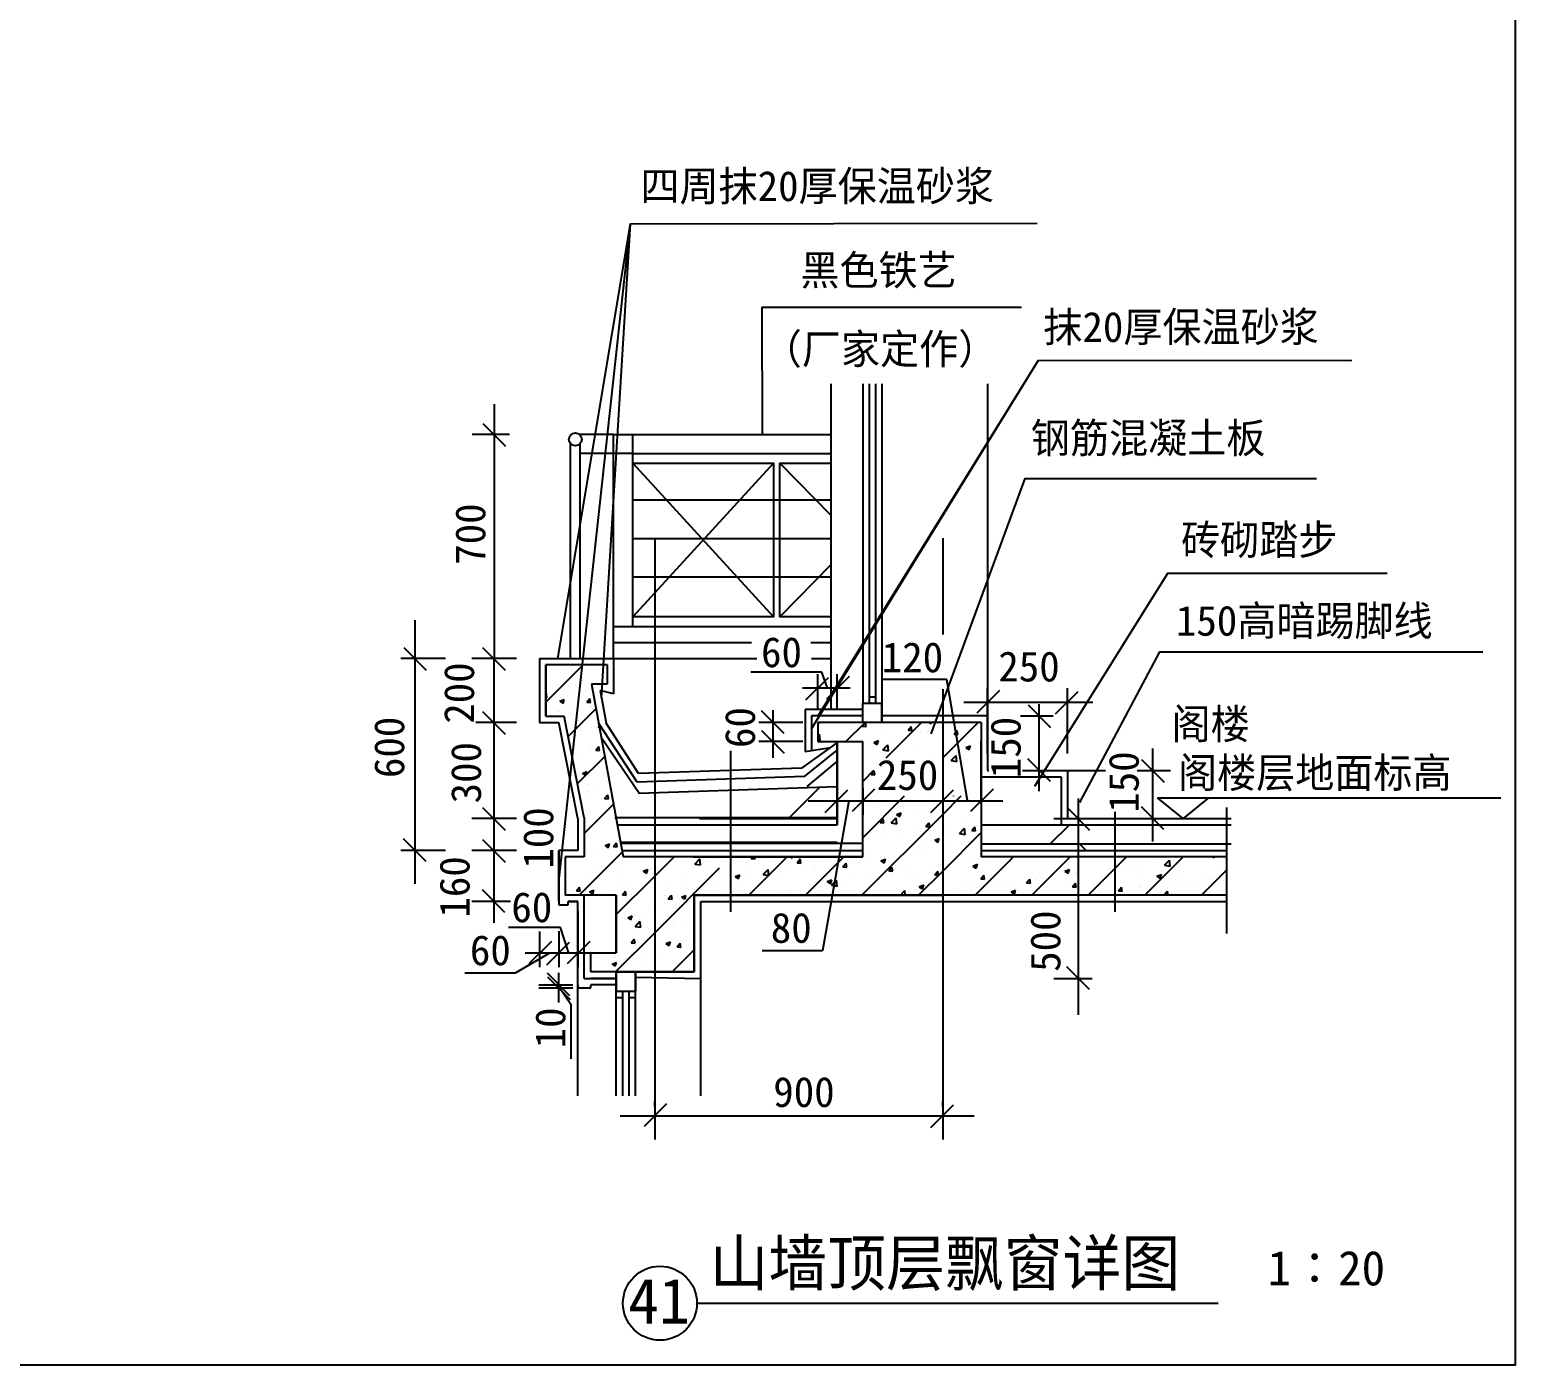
# Model space of a CAD drawing. Header units: metres. Extents: x 15828 to 26417, y -3696 to 9251.
# Drawn here: x 21115 to 26401, y -3696 to 1057 of the extents above; entities that cross this region are included whole.
import ezdxf

# ---------------------------------------------------------------- set-up
doc = ezdxf.new("R2010")
doc.units = ezdxf.units.M
for name, color, linetype in [('A-AXI', 3, 'Continuous'), ('BALCONY', 7, 'Continuous'), ('PUB_DIM', 3, 'Continuous'), ('S_DOTE', 7, 'Continuous'), ('WALL', 7, 'Continuous'), ('WQ', 7, 'Continuous')]:
    doc.layers.add(name, color=color, linetype=linetype)
pattern_1 = [(45, (0, 0), (-511.29, 511.29), [])]

# ---------------------------------------------------------------- blocks, each defined once
blk = doc.blocks.new('_DIMX')
blk.add_lwpolyline([(-213.13, -208.31), (190, 193.54)])

msp = doc.modelspace()

# ---------------------------------------------------------------- hatches: boundary and pattern name
h = msp.add_hatch()
h.set_pattern_fill('AN32C', scale=227.74)
h.set_pattern_definition(pattern_1)
h.paths.add_polyline_path([(23338.7, -1658.94), (23283.58, -1660.77), (23148.29, -1461.02), (23200.87, -1747.6), (23338.7, -1747.59)])
h.paths.add_polyline_path([(23569.5, -1651.24), (23338.7, -1658.94), (23338.7, -1747.59), (23569.5, -1747.57)])
h.paths.add_polyline_path([(23987.76, -1637.29), (23608.97, -1649.92), (23608.97, -1747.57), (23987.76, -1747.54)])
h = msp.add_hatch()
h.set_pattern_fill('ANSI38', scale=341.61)
h.paths.add_polyline_path([(23569.5, -1772.15), (23338.7, -1772.15), (23338.7, -1835.75), (23569.5, -1835.75)])
h.paths.add_polyline_path([(23338.7, -1772.15), (23205.37, -1772.15), (23217.04, -1835.75), (23338.7, -1835.75)])
h.paths.add_polyline_path([(23608.97, -1772.15), (23569.5, -1772.15), (23569.5, -1835.75), (23608.97, -1835.75)])
h.paths.add_polyline_path([(24078.85, -1476.08), (23987.76, -1476.08), (23987.76, -1772.15), (23608.97, -1772.15), (23608.97, -1838.31), (24078.85, -1838.31)])
h = msp.add_hatch()
h.set_pattern_fill('ANSI31', scale=341.6)
h.paths.add_polyline_path([(24500.16, -1601.34), (24500.16, -1696.06), (24500.16, -1772.14), (24784.84, -1772.14), (24784.84, -1601.34)])
h = msp.add_hatch()
h.set_pattern_fill('AN33C', scale=227.74)
h.set_pattern_definition(pattern_1)
h.paths.add_polyline_path([(24937.07, -1840.46), (24937.07, -1772.14), (24500.16, -1772.14), (24500.16, -1840.46)])
h.paths.add_polyline_path([(25373.7, -1840.46), (25373.7, -1772.14), (24976.54, -1772.14), (24976.54, -1840.46)])
h.paths.add_polyline_path([(24937.07, -1772.14), (24937.07, -1840.46), (24976.54, -1840.46), (24976.54, -1772.14)])
h = msp.add_hatch()
h.set_pattern_fill('ANSI38', scale=341.61)
h.paths.add_polyline_path([(24897.63, -1840.46), (24500.16, -1840.46), (24500.16, -1863.24), (24897.63, -1863.24)])
h.paths.add_polyline_path([(25390.16, -1840.46), (24937.11, -1840.46), (24937.11, -1863.24), (25390.16, -1863.24)])
h.paths.add_polyline_path([(24937.11, -1840.46), (24897.63, -1840.46), (24897.63, -1863.24), (24937.11, -1863.24)])
h = msp.add_hatch()
h.set_pattern_fill('ANSI38', scale=341.61)
h.paths.add_polyline_path([(23202.06, -2022.66), (23088.19, -2022.66), (23088.19, -2204.85), (23088.19, -2318.72), (23202.06, -2318.72), (23202.06, -2295.95), (23110.96, -2295.95), (23110.96, -2227.63), (23202.06, -2227.63)])

# ---------------------------------------------------------------- linework, layer by layer
for p, q in [((23964.98, -203.3), (23964.98, -1362.22)), ((24078.85, -203.3), (24078.85, -1339.44)), ((24101.62, -203.3), (24101.62, -1339.44)), ((24124.4, -203.3), (24124.4, -1339.44)), ((24147.17, -203.3), (24147.17, -1339.44)), ((24522.94, -203.3), (24522.94, -1430.54)), ((23192.11, -382.95), (23070.13, -382.95)), ((23192.11, -382.95), (23260.43, -382.95)), ((23260.43, -382.95), (23964.98, -382.95)), ((23260.43, -1066.17), (23260.43, -382.95)), ((23260.43, -451.27), (23073.49, -451.27)), ((23260.43, -451.27), (23964.98, -451.27)), ((22929.07, -1180.58), (23192.11, -1180.58)), ((22929.07, -1180.58), (22929.07, -1408.32)), ((22951.84, -1385.55), (22951.84, -1203.36)), ((22951.84, -1335.56), (23084.04, -1203.36)), ((22951.84, -1203.36), (22951.84, -1385.55)), ((23109.23, -1204.27), (23109.23, -1204.27)), ((23169.33, -1203.36), (23169.33, -1271.68)), ((23192.11, -1180.58), (23192.11, -1305.84)), ((23002.29, -1216.35), (23002.29, -1216.35)), ((23163.8, -1254.27), (23163.8, -1254.27)), ((23933.21, -1228.61), (23680.3, -1228.61)), ((23953.6, -1285.66), (23933.21, -1228.61)), ((24377.74, -1255.59), (24146.11, -1255.59)), ((24451.41, -1685.87), (24377.74, -1255.59)), ((22951.84, -1320.01), (22955.27, -1320.55)), ((22952.14, -1299.56), (22952.76, -1298.92)), ((22955.29, -1320.55), (22952.78, -1298.92)), ((22992.52, -1271.79), (22992.52, -1271.79)), ((22999.52, -1292.17), (22999.52, -1292.17)), ((23030.99, -1277.07), (23030.99, -1277.07)), ((23040.54, -1302.38), (23040.54, -1302.38)), ((23056.08, -1276.69), (23056.08, -1276.69)), ((23113.09, -1269.18), (23113.09, -1269.18)), ((23169.33, -1271.68), (23113.55, -1271.68)), ((23113.55, -1271.68), (23226.27, -1886.02)), ((23114.09, -1276.93), (23114.09, -1276.93)), ((23192.11, -1305.84), (23145, -1294.46)), ((23145, -1294.46), (23166.59, -1410.35)), ((24101.62, -1316.67), (24124.4, -1316.67)), ((22996.17, -1366.51), (22996.17, -1366.51)), ((22996.75, -1367.98), (22996.75, -1367.98)), ((23001.11, -1332.39), (23017.06, -1326.27)), ((23001.11, -1332.39), (23012.44, -1340.03)), ((23012.46, -1340.03), (23017.08, -1326.26)), ((23031.01, -1457.69), (23125.85, -1362.84)), ((23053.18, -1359), (23053.18, -1359)), ((23097.23, -1335.95), (23108.21, -1322.87)), ((23097.23, -1335.95), (23110.85, -1337.14)), ((23110.87, -1337.14), (23108.23, -1322.87)), ((23115.04, -1350.9), (23115.04, -1350.9)), ((23117.97, -1356.77), (23117.97, -1356.77)), ((23125.85, -1362.84), (23129.59, -1359.11)), ((23873.73, -1362.22), (23873.73, -1511.57)), ((24078.85, -1362.22), (23873.73, -1362.22)), ((24078.85, -1407.76), (24078.85, -1339.44)), ((24078.85, -1339.44), (24147.17, -1339.44)), ((24078.85, -1407.76), (24078.85, -1339.44)), ((24078.85, -1339.44), (24147.17, -1339.44)), ((24147.17, -1407.76), (24147.17, -1339.44)), ((24147.17, -1339.44), (24147.17, -1407.76)), ((22929.07, -1408.32), (22997.1, -1408.32)), ((22951.84, -1385.55), (23016.78, -1385.55)), ((22985.15, -1379.56), (22985.15, -1379.56)), ((23065.42, -1749.38), (22997.1, -1408.32)), ((23088.2, -1747.62), (23016.78, -1385.55)), ((23068.78, -1392.69), (23068.78, -1392.69)), ((23112.27, -1426.72), (23112.27, -1426.72)), ((23137.05, -1424.08), (23141.22, -1422.48)), ((23137.05, -1424.08), (23142.14, -1427.51)), ((23276.86, -1620.86), (23139.36, -1412.35)), ((23281.16, -1589.18), (23166.59, -1410.35)), ((23896.51, -1384.99), (23896.51, -1508.01)), ((24078.85, -1384.99), (23896.51, -1384.99)), ((24500.16, -1407.76), (23919.28, -1407.76)), ((23919.28, -1407.76), (23919.28, -1476.08)), ((23919.28, -1407.87), (23927.58, -1408.6)), ((23927.6, -1408.6), (23927.45, -1407.76)), ((24019.08, -1476.08), (24087.4, -1407.76)), ((24077.32, -1421.7), (24088.3, -1408.61)), ((24077.32, -1421.7), (24090.93, -1422.89)), ((24090.95, -1422.89), (24088.32, -1408.61)), ((24124.4, -1410.84), (24124.4, -1410.84)), ((24124.4, -1410.84), (24124.4, -1410.84)), ((24522.94, -1384.99), (24147.17, -1384.99)), ((24162.98, -1533.48), (24288.7, -1407.76)), ((24240.66, -1435.99), (24251.64, -1422.9)), ((24254.3, -1437.18), (24251.66, -1422.9)), ((24274.39, -1419.24), (24274.39, -1419.24)), ((24313.86, -1407.76), (24321.6, -1412.98)), ((24321.62, -1412.98), (24323.37, -1407.76)), ((24363.52, -1534.23), (24489.99, -1407.76)), ((24445.43, -1417.17), (24445.43, -1417.17)), ((24500.16, -1407.76), (24500.16, -1886.02)), ((23079.52, -1437.47), (23079.52, -1437.47)), ((23284.7, -1662.44), (23148.29, -1461.02)), ((23919.28, -1455.61), (23924.96, -1449.7)), ((23919.28, -1470.06), (23927.48, -1471.33)), ((23919.28, -1476.08), (24078.85, -1476.08)), ((23919.78, -1428.64), (23919.78, -1428.64)), ((23924.15, -1466.93), (23924.15, -1466.93)), ((23927.5, -1471.33), (23924.98, -1449.7)), ((23987.76, -1772.15), (23987.76, -1476.08)), ((24039.18, -1452.35), (24039.18, -1452.35)), ((24041.35, -1433.78), (24041.35, -1433.78)), ((24078.85, -1886.02), (24078.85, -1476.08)), ((24108.06, -1465.93), (24108.06, -1465.93)), ((24118.92, -1478.79), (24134.86, -1472.67)), ((24118.92, -1478.79), (24130.25, -1486.44)), ((24130.27, -1486.43), (24134.88, -1472.67)), ((24157.46, -1435.27), (24157.46, -1435.27)), ((24162.92, -1438.92), (24162.92, -1438.92)), ((24179.8, -1462.77), (24179.8, -1462.77)), ((24240.66, -1435.99), (24254.28, -1437.18)), ((24251.89, -1447), (24251.89, -1447)), ((24284.5, -1444.05), (24284.5, -1444.05)), ((24308.9, -1439.49), (24308.9, -1439.49)), ((24312.62, -1439.97), (24312.62, -1439.97)), ((24395.15, -1428.14), (24395.15, -1428.14)), ((24404.01, -1450.28), (24414.99, -1437.2)), ((24404.01, -1450.28), (24417.62, -1451.47)), ((24406.07, -1449.19), (24406.07, -1449.19)), ((24417.64, -1451.47), (24415.01, -1437.19)), ((24500.16, -1696.06), (24500.16, -1476.08)), ((23064.17, -1625.82), (23160.8, -1529.19)), ((23108.56, -1492.65), (23108.56, -1492.65)), ((23109.5, -1502.53), (23109.5, -1502.53)), ((23128.83, -1507.25), (23139.81, -1494.17)), ((23128.83, -1507.25), (23142.44, -1508.44)), ((23142.47, -1508.44), (23139.83, -1494.17)), ((23146, -1514.2), (23146, -1514.2)), ((23608.97, -1508.74), (23608.97, -2081.57)), ((23862, -1570.95), (23987.76, -1481.02)), ((23872.15, -1600.02), (23987.76, -1506.85)), ((23873.73, -1511.57), (23965.02, -1497.28)), ((24150.27, -1505.88), (24168.01, -1487.39)), ((24150.27, -1505.88), (24170.53, -1509.02)), ((24154.69, -1511.08), (24154.69, -1511.08)), ((24170.55, -1509.02), (24168.03, -1487.4)), ((24271.62, -1495.05), (24271.62, -1495.05)), ((24335.24, -1517.96), (24335.24, -1517.96)), ((24386.65, -1480.47), (24386.65, -1480.47)), ((24393.32, -1543.57), (24411.06, -1525.09)), ((24413.6, -1546.72), (24411.08, -1525.09)), ((24446.21, -1497.03), (24462.15, -1490.91)), ((24446.21, -1497.03), (24457.53, -1504.67)), ((24457.55, -1504.67), (24462.17, -1490.91)), ((24479.07, -1499.02), (24479.07, -1499.02)), ((23072.45, -1539.65), (23072.45, -1539.65)), ((23081.64, -1589.22), (23097.59, -1583.1)), ((23092.99, -1596.86), (23097.61, -1583.1)), ((23106.73, -1578.34), (23106.73, -1578.34)), ((23163.13, -1542.65), (23163.13, -1542.65)), ((23862, -1570.95), (23281.16, -1589.18)), ((23881.68, -1636.24), (23987.76, -1546.98)), ((24078.85, -1617.61), (24118.35, -1578.1)), ((24108.92, -1593), (24119.89, -1579.92)), ((24118.58, -1555.29), (24118.58, -1555.29)), ((24122.55, -1594.19), (24119.92, -1579.91)), ((24383.88, -1556.28), (24383.88, -1556.28)), ((24393.32, -1543.57), (24413.58, -1546.72)), ((24436.03, -1553.06), (24436.03, -1553.06)), ((24522.94, -1578.57), (24528.23, -1578.57)), ((24647.21, -1578.57), (24942.62, -1578.57)), ((24651.94, -1578.57), (24807.61, -1578.57)), ((24807.61, -1578.57), (24807.61, -1749.41)), ((23081.64, -1589.22), (23092.97, -1596.86)), ((23100.69, -1629.96), (23100.69, -1629.96)), ((23103.53, -1598.18), (23103.53, -1598.18)), ((23160.54, -1590.68), (23160.54, -1590.68)), ((23872.15, -1600.02), (23276.86, -1620.86)), ((23987.76, -1637.29), (23282.79, -1660.8)), ((24078.85, -1638.05), (24079.45, -1637.82)), ((24078.85, -1639.67), (24079.47, -1637.82)), ((24108.92, -1593), (24122.53, -1594.19)), ((24132.07, -1626.64), (24132.07, -1626.64)), ((24500.16, -1601.34), (24784.84, -1601.34)), ((24500.16, -1601.34), (24784.84, -1601.34)), ((24784.84, -1601.34), (24784.84, -1772.14)), ((24784.84, -1601.34), (24785.57, -1772.14)), ((23100.63, -1680.5), (23100.63, -1680.5)), ((23103.96, -1654.15), (23103.96, -1654.15)), ((23117.29, -1645.15), (23117.29, -1645.15)), ((23160.43, -1678.56), (23171.41, -1665.47)), ((23160.43, -1678.56), (23174.04, -1679.75)), ((23174.06, -1679.75), (23171.43, -1665.47)), ((24029.93, -1686.71), (23936.05, -2220.65)), ((24078.85, -1818.9), (24228.23, -1669.53)), ((24092.16, -1671.45), (24092.16, -1671.45)), ((24316.41, -1681.32), (24316.41, -1681.32)), ((24359.25, -1678.67), (24359.25, -1678.67)), ((24363.52, -1735.52), (24429.52, -1669.53)), ((24401.69, -1669.53), (24402.12, -1669.82)), ((24402.14, -1669.82), (24402.24, -1669.53)), ((24416.26, -1671.16), (24416.26, -1671.16)), ((24437.98, -1686.46), (24437.98, -1686.46)), ((24496.63, -1690.83), (24496.63, -1690.83)), ((23088.2, -1803.09), (23192, -1699.28)), ((23101.19, -1729.97), (23101.19, -1729.97)), ((24076.38, -2022.66), (24363.52, -1735.52)), ((24129.17, -1708.96), (24129.17, -1708.96)), ((24146.38, -1738.52), (24146.38, -1738.52)), ((24199.44, -1735.63), (24215.39, -1729.51)), ((24199.44, -1735.63), (24210.77, -1743.27)), ((24210.79, -1743.27), (24215.41, -1729.51)), ((24215.42, -1697.6), (24215.42, -1697.6)), ((24263.31, -1722.49), (24263.31, -1722.49)), ((24311.94, -1728.35), (24311.94, -1728.35)), ((24378.35, -1707.91), (24378.35, -1707.91)), ((24444.76, -1705.55), (24444.76, -1705.55)), ((24976.54, -1725.55), (24976.54, -2081.57)), ((23065.42, -1749.38), (23065.42, -1863.25)), ((23088.2, -1747.62), (23088.2, -1886.02)), ((23104.36, -1776.92), (23104.36, -1776.92)), ((23107.89, -1781.03), (23107.89, -1781.03)), ((23126.97, -1758.97), (23126.97, -1758.97)), ((23177.92, -1751.47), (23177.92, -1751.47)), ((23987.76, -1747.54), (23196.69, -1747.6)), ((23205.37, -1772.15), (23987.76, -1772.15)), ((24140.51, -1764.3), (24151.49, -1751.22)), ((24140.51, -1764.3), (24154.13, -1765.49)), ((24150.49, -1792.56), (24150.49, -1792.56)), ((24154.15, -1765.49), (24151.51, -1751.22)), ((24155.51, -1787.42), (24155.51, -1787.42)), ((24179.13, -1751.15), (24179.13, -1751.15)), ((24180.47, -1765.42), (24198.2, -1746.93)), ((24180.47, -1765.42), (24200.72, -1768.56)), ((24200.74, -1768.56), (24198.22, -1746.93)), ((24299.34, -1768.49), (24299.34, -1768.49)), ((24303.86, -1778.59), (24314.84, -1765.51)), ((24303.86, -1778.59), (24317.47, -1779.78)), ((24317.49, -1779.78), (24314.86, -1765.51)), ((24356.35, -1760.98), (24356.35, -1760.98)), ((24375.58, -1783.72), (24375.58, -1783.72)), ((24423.52, -1803.11), (24441.25, -1784.63)), ((24443.79, -1806.26), (24441.28, -1784.63)), ((24442.6, -1749.63), (24442.6, -1749.63)), ((24467.21, -1792.88), (24478.19, -1779.8)), ((24467.21, -1792.88), (24480.82, -1794.08)), ((24480.84, -1794.07), (24478.21, -1779.8)), ((24493.86, -1766.64), (24493.86, -1766.64)), ((24500.16, -1772.14), (25390.16, -1772.14)), ((24807.61, -1749.41), (25390.16, -1749.41)), ((23098.42, -1805.78), (23098.42, -1805.78)), ((23162.17, -1846.06), (23178.11, -1839.94)), ((23162.17, -1846.06), (23173.49, -1853.7)), ((23162.46, -1831.04), (23162.46, -1831.04)), ((23173.51, -1853.7), (23178.13, -1839.93)), ((23192.03, -1849.86), (23203.01, -1836.77)), ((23192.03, -1849.86), (23205.64, -1851.05)), ((23205.66, -1851.05), (23203.03, -1836.77)), ((23210.88, -1829.85), (23210.88, -1829.85)), ((23987.76, -1835.75), (23217.04, -1835.75)), ((23217.04, -1835.75), (23987.76, -1835.75)), ((24078.85, -1838.31), (23217.51, -1838.31)), ((24143.62, -1814.33), (24143.62, -1814.33)), ((24198.51, -1823.15), (24198.51, -1823.15)), ((24260.54, -1798.3), (24260.54, -1798.3)), ((24272.06, -1797.7), (24272.06, -1797.7)), ((24320.08, -1828.29), (24320.08, -1828.29)), ((24335.38, -1827.32), (24351.33, -1821.2)), ((24335.38, -1827.32), (24346.71, -1834.96)), ((24346.73, -1834.96), (24351.35, -1821.2)), ((24363.52, -1936.82), (24500.16, -1800.17)), ((24382.69, -1839.45), (24382.69, -1839.45)), ((24393.63, -1802.83), (24393.63, -1802.83)), ((24423.52, -1803.11), (24443.77, -1806.25)), ((24435.36, -1841.44), (24435.36, -1841.44)), ((24441.65, -1833.42), (24441.65, -1833.42)), ((24491.09, -1842.46), (24491.09, -1842.46)), ((24500.16, -1840.46), (25390.16, -1840.46)), ((23065.42, -1863.25), (22997.1, -1863.25)), ((23065.42, -1863.25), (22997.1, -1863.25)), ((22997.1, -1863.25), (22997.1, -2045.44)), ((23088.2, -1886.02), (23019.87, -1886.02)), ((23019.87, -1886.02), (23019.87, -2022.66)), ((23019.87, -1886.02), (23019.87, -2022.66)), ((23069.91, -2022.66), (23223.21, -1869.37)), ((23095.65, -1881.59), (23095.65, -1881.59)), ((23132.61, -1867.23), (23132.61, -1867.23)), ((23212.58, -1865.56), (23212.58, -1865.56)), ((23222.09, -1863.25), (24078.85, -1863.25)), ((24078.85, -1886.02), (23226.27, -1886.02)), ((23294.24, -1900.81), (23294.24, -1900.81)), ((23338.7, -1955.17), (23407.85, -1886.02)), ((23382.25, -1887.94), (23382.25, -1887.94)), ((23475.35, -1863.25), (23987.76, -1863.25)), ((23475.35, -1886.02), (24078.85, -1886.02)), ((23481.51, -1911.87), (23499.24, -1893.38)), ((23501.78, -1915.02), (23499.27, -1893.39)), ((23560.05, -1893.68), (23560.05, -1893.68)), ((23608.97, -1886.19), (23609.14, -1886.02)), ((23618.9, -1887.77), (23618.9, -1887.77)), ((23673.79, -2022.66), (23810.44, -1886.02)), ((23682.07, -1892.73), (23687.7, -1886.02)), ((23682.07, -1892.73), (23695.68, -1893.92)), ((23695.7, -1893.92), (23694.25, -1886.02)), ((23740.47, -1892.91), (23740.47, -1892.91)), ((23821.91, -1886.02), (23828.07, -1890.18)), ((23828.09, -1890.18), (23829.49, -1886.02)), ((23845.42, -1907.02), (23856.4, -1893.94)), ((23859.05, -1908.21), (23856.42, -1893.94)), ((23862.04, -1898.05), (23862.04, -1898.05)), ((23875.09, -2022.66), (24011.73, -1886.02)), ((23952.34, -1896.11), (23952.34, -1896.11)), ((24009.35, -1888.6), (24009.35, -1888.6)), ((24095.6, -1877.25), (24095.6, -1877.25)), ((24140.85, -1890.15), (24140.85, -1890.15)), ((24144.03, -1900.77), (24159.98, -1894.65)), ((24144.03, -1900.77), (24155.36, -1908.42)), ((24155.38, -1908.41), (24160, -1894.65)), ((24169.73, -1887.03), (24169.73, -1887.03)), ((24239.43, -1858.31), (24239.43, -1858.31)), ((24257.77, -1874.11), (24257.77, -1874.11)), ((24296.44, -1850.81), (24296.44, -1850.81)), ((24302.54, -1864.24), (24302.54, -1864.24)), ((24372.81, -1859.53), (24372.81, -1859.53)), ((24478.97, -2022.66), (24615.61, -1886.02)), ((24489.92, -1891.44), (24489.92, -1891.44)), ((24500.16, -1863.25), (25373.7, -1863.25)), ((25373.7, -1886.02), (24500.16, -1886.02)), ((24523.62, -1902.83), (24523.62, -1902.83)), ((24605.25, -1902.23), (24605.25, -1902.23)), ((24609.87, -1891.48), (24609.87, -1891.48)), ((24680.26, -2022.66), (24816.91, -1886.02)), ((24720.28, -1887.65), (24720.28, -1887.65)), ((24937.11, -1967.11), (25018.2, -1886.02)), ((24975.34, -1902.75), (24975.34, -1902.75)), ((25082.85, -2022.66), (25219.49, -1886.02)), ((25152.67, -1916.2), (25170.41, -1897.71)), ((25172.95, -1919.34), (25170.43, -1897.71)), ((25186.04, -1898.7), (25186.04, -1898.7)), ((25267.97, -1886.77), (25267.97, -1886.77)), ((25323.15, -1886.02), (25328.58, -1889.68)), ((25328.6, -1889.68), (25329.82, -1886.02)), ((23116.62, -1933.53), (23116.62, -1933.53)), ((23150.97, -1919.67), (23150.97, -1919.67)), ((23202.06, -2091.81), (23338.7, -1955.17)), ((23207.99, -1912.17), (23207.99, -1912.17)), ((23209.81, -1941.37), (23209.81, -1941.37)), ((23249.44, -1910.73), (23249.44, -1910.73)), ((23298.1, -1937.75), (23314.05, -1931.63)), ((23298.1, -1937.75), (23309.43, -1945.39)), ((23309.45, -1945.39), (23314.07, -1931.63)), ((23324.84, -1926.79), (23324.84, -1926.79)), ((23338.7, -2156.46), (23569.5, -1925.67)), ((23443.13, -1909.71), (23443.13, -1909.71)), ((23481.51, -1911.87), (23501.76, -1915.01)), ((23521.42, -1952.84), (23521.42, -1952.84)), ((23625.39, -1955.99), (23641.34, -1949.87)), ((23625.39, -1955.99), (23636.72, -1963.63)), ((23636.74, -1963.63), (23641.36, -1949.87)), ((23665.25, -1933.9), (23665.25, -1933.9)), ((23672.32, -1954.91), (23672.32, -1954.91)), ((23722.26, -1926.4), (23722.26, -1926.4)), ((23724.56, -1949.57), (23742.29, -1931.08)), ((23724.56, -1949.57), (23744.81, -1952.71)), ((23744.83, -1952.71), (23742.32, -1931.08)), ((23771.29, -1955.43), (23771.29, -1955.43)), ((23790.6, -1937.84), (23790.6, -1937.84)), ((23808.51, -1915.04), (23808.51, -1915.04)), ((23845.42, -1907.02), (23859.03, -1908.21)), ((23904.1, -1932.63), (23904.1, -1932.63)), ((23907.53, -1921.8), (23907.53, -1921.8)), ((23983.61, -1903.18), (23983.61, -1903.18)), ((24008.77, -1921.31), (24019.74, -1908.23)), ((24008.77, -1921.31), (24022.38, -1922.5)), ((24022.4, -1922.5), (24019.77, -1908.23)), ((24022.56, -1907.22), (24022.56, -1907.22)), ((24036.91, -1909.83), (24036.91, -1909.83)), ((24105.18, -1908.32), (24105.18, -1908.32)), ((24172.11, -1935.6), (24183.09, -1922.52)), ((24172.11, -1935.6), (24185.73, -1936.8)), ((24179.52, -1948.13), (24179.52, -1948.13)), ((24185.75, -1936.8), (24183.11, -1922.52)), ((24224.3, -1937.04), (24224.3, -1937.04)), ((24226.75, -1913.46), (24226.75, -1913.46)), ((24236.53, -1940.63), (24236.53, -1940.63)), ((24255.01, -1949.92), (24255.01, -1949.92)), ((24277.68, -2022.66), (24363.52, -1936.82)), ((24322.78, -1929.27), (24322.78, -1929.27)), ((24335.46, -1949.9), (24346.44, -1936.81)), ((24335.46, -1949.9), (24349.07, -1951.09)), ((24349.09, -1951.09), (24346.46, -1936.81)), ((24348.32, -1918.59), (24348.32, -1918.59)), ((24357.11, -1914.24), (24357.11, -1914.24)), ((24370.04, -1935.34), (24370.04, -1935.34)), ((24466.61, -1910.34), (24466.61, -1910.34)), ((24469.9, -1923.73), (24469.9, -1923.73)), ((24471.32, -1919.01), (24487.27, -1912.89)), ((24471.32, -1919.01), (24482.65, -1926.65)), ((24482.67, -1926.65), (24487.29, -1912.89)), ((24488.32, -1918.27), (24488.32, -1918.27)), ((24498.81, -1964.19), (24509.79, -1951.1)), ((24512.44, -1965.38), (24509.81, -1951.1)), ((24591.47, -1928.87), (24591.47, -1928.87)), ((24709.71, -1948.34), (24709.71, -1948.34)), ((24713.04, -1934), (24713.04, -1934)), ((24750.8, -1954.86), (24750.8, -1954.86)), ((24798.61, -1937.25), (24814.55, -1931.13)), ((24798.61, -1937.25), (24809.94, -1944.89)), ((24809.96, -1944.89), (24814.57, -1931.13)), ((24834.61, -1939.14), (24834.61, -1939.14)), ((24835.8, -1946.39), (24835.8, -1946.39)), ((24837.05, -1943.5), (24837.05, -1943.5)), ((24842.53, -1925.54), (24842.53, -1925.54)), ((24952.73, -1930.36), (24952.73, -1930.36)), ((24956.18, -1944.28), (24956.18, -1944.28)), ((24980.88, -1924.57), (24980.88, -1924.57)), ((25037.89, -1917.06), (25037.89, -1917.06)), ((25067.76, -1915.78), (25067.76, -1915.78)), ((25077.75, -1949.41), (25077.75, -1949.41)), ((25124.14, -1905.71), (25124.14, -1905.71)), ((25125.9, -1955.49), (25141.84, -1949.37)), ((25125.9, -1955.49), (25137.22, -1963.13)), ((25137.25, -1963.13), (25141.86, -1949.37)), ((25152.67, -1916.2), (25172.92, -1919.34)), ((25199.32, -1954.55), (25199.32, -1954.55)), ((25284.14, -2022.66), (25373.7, -1933.11)), ((23060.28, -2006.87), (23071.26, -1993.79)), ((23060.28, -2006.87), (23073.89, -2008.06)), ((23073.91, -2008.06), (23071.28, -1993.78)), ((23088.26, -1983.6), (23088.26, -1983.6)), ((23092.88, -1957.4), (23092.88, -1957.4)), ((23106.75, -2011.2), (23122.7, -2005.08)), ((23118.1, -2018.84), (23122.72, -2005.08)), ((23148.07, -2001.99), (23148.07, -2001.99)), ((23209.83, -1988.74), (23209.83, -1988.74)), ((23223.63, -2021.16), (23234.61, -2008.08)), ((23234.33, -1990.64), (23234.33, -1990.64)), ((23237.26, -2022.35), (23234.63, -2008.08)), ((23322.07, -2002.6), (23322.07, -2002.6)), ((23331.4, -1993.87), (23331.4, -1993.87)), ((23378.15, -1971.7), (23378.15, -1971.7)), ((23435.17, -1964.2), (23435.17, -1964.2)), ((23440.36, -1985.53), (23440.36, -1985.53)), ((23452.98, -1999.01), (23452.98, -1999.01)), ((23505.66, -2001.02), (23505.66, -2001.02)), ((23557.29, -1969.49), (23557.29, -1969.49)), ((23574.55, -2004.15), (23574.55, -2004.15)), ((23638.47, -1978.22), (23638.47, -1978.22)), ((23748.6, -2004.87), (23748.6, -2004.87)), ((23825.86, -2005.43), (23825.86, -2005.43)), ((23892.43, -1985.93), (23892.43, -1985.93)), ((23904.76, -1997.61), (23904.76, -1997.61)), ((23949.44, -1978.43), (23949.44, -1978.43)), ((23952.68, -1974.23), (23968.63, -1968.11)), ((23952.68, -1974.23), (23964.01, -1981.87)), ((23958.67, -1982.63), (23958.67, -1982.63)), ((23964.03, -1981.87), (23968.65, -1968.1)), ((23967.61, -1987.26), (23985.35, -1968.77)), ((23967.61, -1987.26), (23987.86, -1990.4)), ((23987.88, -1990.41), (23985.37, -1968.78)), ((24019.79, -1983.03), (24019.79, -1983.03)), ((24035.69, -1967.07), (24035.69, -1967.07)), ((24091.48, -1959.83), (24091.48, -1959.83)), ((24138.08, -1965.96), (24138.08, -1965.96)), ((24212.86, -2022.66), (24228.4, -2006.47)), ((24230.3, -2022.66), (24228.42, -2006.47)), ((24279.97, -1992.47), (24295.92, -1986.34)), ((24279.97, -1992.47), (24291.3, -2000.11)), ((24291.32, -2000.11), (24295.94, -1986.34)), ((24406.7, -2000.16), (24406.7, -2000.16)), ((24444.09, -1993.94), (24444.09, -1993.94)), ((24463.71, -1992.65), (24463.71, -1992.65)), ((24485.55, -1994.08), (24485.55, -1994.08)), ((24498.81, -1964.19), (24512.42, -1965.38)), ((24549.96, -1981.3), (24549.96, -1981.3)), ((24576.9, -1971.14), (24576.9, -1971.14)), ((24602.48, -1978.05), (24602.48, -1978.05)), ((24607.26, -2010.7), (24623.2, -2004.58)), ((24618.61, -2018.35), (24623.22, -2004.58)), ((24662.15, -1978.48), (24673.13, -1965.39)), ((24662.15, -1978.48), (24675.77, -1979.67)), ((24675.79, -1979.67), (24673.15, -1965.39)), ((24693.79, -1962.36), (24693.79, -1962.36)), ((24717.51, -1963.47), (24717.51, -1963.47)), ((24825.5, -1992.77), (24836.48, -1979.68)), ((24825.5, -1992.77), (24839.11, -1993.96)), ((24839.13, -1993.96), (24836.5, -1979.68)), ((24881.56, -2022.66), (24897.63, -2006.59)), ((24897.63, -2006.59), (24937.11, -1967.11)), ((24949.96, -2006.17), (24949.96, -2006.17)), ((24977.98, -2006.88), (24977.98, -2006.88)), ((24988.85, -2007.06), (24999.83, -1993.98)), ((24988.85, -2007.06), (25002.46, -2008.25)), ((25002.48, -2008.25), (24999.85, -1993.98)), ((25064.23, -1995.53), (25064.23, -1995.53)), ((25064.99, -1991.59), (25064.99, -1991.59)), ((25152.2, -2021.35), (25163.17, -2008.27)), ((25165.83, -2022.54), (25163.2, -2008.27)), ((25183.27, -1974.52), (25183.27, -1974.52)), ((25208.06, -1976.59), (25208.06, -1976.59)), ((25231.56, -1993.03), (25231.56, -1993.03)), ((25265.07, -1969.09), (25265.07, -1969.09)), ((25300.2, -1958.48), (25300.2, -1958.48)), ((25320.9, -1959.69), (25320.9, -1959.69)), ((25351.32, -1957.73), (25351.32, -1957.73)), ((25364.38, -1970.24), (25364.38, -1970.24)), ((22997.1, -2045.44), (22997.1, -2056.82)), ((22997.1, -2045.44), (22997.1, -2056.82)), ((22997.1, -2056.82), (23031.26, -2056.82)), ((22997.1, -2056.82), (23031.26, -2056.82)), ((23202.06, -2022.66), (23019.87, -2022.66)), ((23031.26, -2045.44), (23065.42, -2045.44)), ((23031.26, -2045.44), (23065.42, -2045.44)), ((23031.26, -2056.82), (23031.26, -2045.44)), ((23031.26, -2056.82), (23031.26, -2045.44)), ((23065.42, -2045.44), (23031.26, -2045.44)), ((23065.42, -2182.08), (23065.42, -2045.44)), ((23088.19, -2204.85), (23088.19, -2022.66)), ((23091.06, -2009.5), (23091.06, -2009.5)), ((23106.75, -2011.2), (23118.08, -2018.84)), ((23136.28, -2014.19), (23136.28, -2014.19)), ((23202.06, -2022.66), (23202.06, -2227.63)), ((23207.04, -2017.18), (23207.04, -2017.18)), ((23223.63, -2021.16), (23237.24, -2022.35)), ((23240.03, -2046.62), (23240.03, -2046.62)), ((23257.85, -2019.33), (23257.85, -2019.33)), ((23318.24, -2061.52), (23318.24, -2061.52)), ((23372.85, -2023.82), (23372.85, -2023.82)), ((23375.25, -2054.02), (23375.25, -2054.02)), ((23379.42, -2024.47), (23379.42, -2024.47)), ((23386.98, -2035.45), (23397.95, -2022.37)), ((23386.98, -2035.45), (23400.59, -2036.64)), ((23400.61, -2036.64), (23397.98, -2022.37)), ((23434.04, -2029.44), (23449.99, -2023.32)), ((23434.04, -2029.44), (23445.37, -2037.08)), ((23437.59, -2061.34), (23437.59, -2061.34)), ((23445.39, -2037.08), (23450.01, -2023.32)), ((23461.51, -2042.66), (23461.51, -2042.66)), ((25373.7, -2022.66), (23479.63, -2022.66)), ((23479.63, -2022.66), (23479.63, -2295.95)), ((23502.4, -2736.74), (23502.4, -2045.44)), ((23502.4, -2045.44), (25373.7, -2045.44)), ((23662.35, -2016.22), (23662.35, -2016.22)), ((23696.12, -2009.28), (23696.12, -2009.28)), ((23787.83, -2013.65), (23787.83, -2013.65)), ((23817.69, -2014.42), (23817.69, -2014.42)), ((23939.26, -2019.56), (23939.26, -2019.56)), ((24262.87, -2019.1), (24262.87, -2019.1)), ((24311.27, -2016.73), (24311.27, -2016.73)), ((24367.27, -2011.16), (24367.27, -2011.16)), ((24607.26, -2010.7), (24618.59, -2018.35)), ((24833.03, -2022.2), (24833.03, -2022.2)), ((24920.97, -2014.39), (24920.97, -2014.39)), ((25098.75, -2015.83), (25098.75, -2015.83)), ((25152.2, -2021.35), (25165.81, -2022.54)), ((25326.43, -2022.66), (25326.52, -2022.56)), ((25326.56, -2022.66), (25326.54, -2022.56)), ((23204.27, -2092.99), (23204.27, -2092.99)), ((23242.69, -2102.89), (23258.64, -2096.77)), ((23242.69, -2102.89), (23254.02, -2110.53)), ((23254.04, -2110.53), (23258.66, -2096.77)), ((23286.09, -2109.64), (23286.09, -2109.64)), ((23294.6, -2096.62), (23294.6, -2096.62)), ((23319.3, -2078.41), (23319.3, -2078.41)), ((23427.42, -2073.82), (23427.42, -2073.82)), ((23003.59, -2137.32), (22818.71, -2137.32)), ((23033.72, -2228.99), (23003.59, -2137.32)), ((23199.22, -2295.95), (23338.7, -2156.46)), ((23258.33, -2151.35), (23258.33, -2151.35)), ((23268.65, -2133.72), (23286.39, -2115.23)), ((23268.65, -2133.72), (23288.9, -2136.86)), ((23288.92, -2136.86), (23286.41, -2115.23)), ((23315.34, -2143.84), (23315.34, -2143.84)), ((23316.53, -2154.23), (23316.53, -2154.23)), ((23401.6, -2132.48), (23401.6, -2132.48)), ((23407.67, -2114.77), (23407.67, -2114.77)), ((23434.82, -2137.15), (23434.82, -2137.15)), ((23065.42, -2341.5), (23065.42, -2182.08)), ((23088.19, -2318.72), (23088.19, -2204.85)), ((23088.19, -2204.85), (23088.19, -2204.85)), ((23248.77, -2199.12), (23248.77, -2199.12)), ((23255.23, -2192.46), (23266.21, -2179.38)), ((23255.23, -2192.46), (23268.84, -2193.65)), ((23268.86, -2193.65), (23266.23, -2179.38)), ((23378.63, -2194.58), (23394.58, -2188.46)), ((23378.63, -2194.58), (23389.96, -2202.23)), ((23381.58, -2176.32), (23381.58, -2176.32)), ((23389.98, -2202.22), (23394.6, -2188.46)), ((23400.51, -2295.95), (23479.63, -2216.83)), ((23418.57, -2206.75), (23429.55, -2193.67)), ((23418.57, -2206.75), (23432.19, -2207.95)), ((23432.21, -2207.94), (23429.57, -2193.67)), ((23432.05, -2212.96), (23432.05, -2212.96)), ((22964.25, -2229.24), (22842.6, -2300.43)), ((23110.96, -2295.95), (23110.96, -2227.63)), ((23110.96, -2227.63), (23202.06, -2227.63)), ((23168.19, -2251.46), (23168.19, -2251.46)), ((23187.28, -2268.04), (23203.23, -2261.92)), ((23187.28, -2268.04), (23198.61, -2275.68)), ((23198.42, -2241.17), (23198.42, -2241.17)), ((23198.63, -2275.68), (23203.25, -2261.91)), ((23198.73, -2244.62), (23198.73, -2244.62)), ((23241.75, -2226.01), (23241.75, -2226.01)), ((23255.43, -2233.66), (23255.43, -2233.66)), ((23289.76, -2256.6), (23289.76, -2256.6)), ((23313.76, -2230.04), (23313.76, -2230.04)), ((23341.68, -2222.31), (23341.68, -2222.31)), ((23363.32, -2231.15), (23363.32, -2231.15)), ((23411.34, -2261.74), (23411.34, -2261.74)), ((23936.05, -2220.65), (23721.19, -2220.65)), ((22842.6, -2300.43), (22663.59, -2300.43)), ((23088.19, -2318.72), (23202.06, -2318.72)), ((23479.63, -2295.95), (23110.96, -2295.95)), ((23110.96, -2295.95), (23110.96, -2295.95)), ((23202.06, -2318.72), (23110.96, -2318.72)), ((23202.06, -2295.95), (23202.06, -2364.27)), ((23202.06, -2295.95), (23202.06, -2364.27)), ((23202.06, -2736.74), (23202.06, -2295.95)), ((23202.06, -2295.95), (23202.06, -2364.27)), ((23202.06, -2295.95), (23202.06, -2364.27)), ((23270.38, -2295.95), (23270.38, -2364.27)), ((23270.38, -2295.95), (23270.38, -2364.27)), ((23270.38, -2736.74), (23270.38, -2295.95)), ((23270.38, -2364.27), (23270.38, -2295.95)), ((23270.38, -2364.27), (23270.38, -2295.95)), ((23270.38, -2314.17), (23502.4, -2318.72)), ((23425.6, -2293.19), (23425.6, -2293.19)), ((23429.28, -2288.78), (23429.28, -2288.78)), ((22997.8, -2347.16), (23040.16, -2410.1)), ((23065.42, -2736.74), (23065.42, -2341.5)), ((23065.42, -2341.5), (23065.42, -2352.88)), ((23065.42, -2352.88), (23110.96, -2352.88)), ((23202.06, -2341.5), (23110.96, -2341.5)), ((23202.06, -2341.5), (23110.96, -2341.5)), ((23110.96, -2352.88), (23110.96, -2341.5)), ((23202.06, -2364.27), (23270.38, -2364.27)), ((23202.06, -2364.27), (23270.38, -2364.27)), ((23202.06, -2364.27), (23270.38, -2364.27)), ((23202.06, -2364.27), (23270.38, -2364.27)), ((23224.83, -2736.74), (23224.83, -2364.27)), ((23247.61, -2736.74), (23247.61, -2364.27)), ((23040.16, -2410.1), (23040.16, -2605.44)), ((23202.06, -2387.04), (23224.83, -2387.04)), ((23202.06, -2387.04), (23224.83, -2387.04)), ((23247.61, -2387.04), (23270.38, -2387.04)), ((23247.61, -2387.04), (23270.38, -2387.04))]:
    msp.add_line(p, q)
msp.add_lwpolyline([(15828.24, 9251.28), (26401.18, 9251.28), (26401.18, -3695.67), (15828.24, -3695.67)], close=True)
for points in [[(22993.91, -1180.58), (23252.55, 366.4), (24699.91, 368.31)], [(22997.1, -1973.57), (23252.55, 366.4)], [(23149.76, -1319.98), (23252.55, 366.4)], [(23722.04, -382.95), (23721.27, 69.32), (24643.46, 69.32)], [(23896.51, -1431.2), (24703.97, -118.82)], [(23920.27, -1384.99), (24703.97, -118.82)], [(24703.97, -118.82), (25819.32, -120.16)], [(23039.33, -1180.58), (23039.33, -415.64)], [(23073.49, -1180.58), (23073.49, -415.64)], [(23192.11, -1180.03), (23192.11, -382.95)], [(24322.21, -1448.19), (24657.29, -540.22), (25693.98, -540.22)], [(24691.87, -1634.98), (25165.14, -876.2), (25945.8, -876.2)], [(23192.11, -1066.17), (23964.98, -1066.17)], [(23192.11, -1123.1), (23683.02, -1123.1)], [(23893.77, -1123.1), (23964.98, -1123.1)], [(24851.72, -1692.43), (25135.78, -1157.27), (26285.79, -1157.27)], [(23169.33, -1203.36), (23169.33, -1214.75)], [(23192.11, -1180.03), (23702.06, -1180.03)], [(23896.49, -1180.03), (23964.98, -1180.03)], [(23930.67, -1474.52), (23919.28, -1478.16)], [(23953.44, -1476.08), (23953.44, -1477.57)], [(25087.17, -1578.57), (25174.42, -1578.57)], [(25373.7, -1710.86), (25373.7, -2158.97)], [(23498.12, -1749.42), (23987.76, -1749.42)], [(22997.1, -2045.44), (22997.1, -1863.25)], [(23202.06, -2022.66), (23202.06, -2227.63)], [(23202.06, -2022.66), (23202.06, -2227.63)], [(23202.06, -2022.66), (23202.06, -2227.63)], [(23475.35, -2022.66), (23479.63, -2022.66)], [(23065.42, -2182.08), (23065.42, -2182.08)], [(23491.37, -3474.18), (25343.38, -3474.18)]]:
    msp.add_lwpolyline(points)
for centre, radius in [((23056.41, -400.58), 22.77), ((23357.42, -3474.78), 131.64)]:
    msp.add_circle(centre, radius)
at = {"layer": 'A-AXI'}
for p, q in [((24707.19, -1652.4), (24707.19, -1343.14)), ((24640.41, -1384.99), (24757.19, -1384.99)), ((24660.48, -1578.57), (24757.19, -1578.57))]:
    msp.add_line(p, q, dxfattribs=at)
at = {"layer": 'BALCONY'}
for points in [[(23260.43, -485.43), (23761.45, -485.43), (23761.45, -1032), (23260.43, -1032)], [(23761.45, -485.43), (23260.43, -1032), (23260.43, -485.43), (23761.45, -1032)], [(23964.98, -847.01), (23784.22, -1032), (23784.22, -485.43), (23964.98, -670.43)], [(23784.22, -485.43), (23964.98, -485.43)], [(23260.43, -616.38), (23964.98, -616.38)], [(23260.43, -753.03), (23964.98, -753.03)], [(23260.43, -889.67), (23964.98, -889.67)], [(23964.98, -1032), (23784.22, -1032)]]:
    msp.add_lwpolyline(points, dxfattribs=at)
at = {"layer": 'PUB_DIM'}
for p, q in [((22767.14, -274.82), (22767.14, -1180.38)), ((22821.87, -383.5), (22689.52, -383.5)), ((22485.58, -1044.48), (22485.58, -1982.21)), ((22594.35, -1180.58), (22435.58, -1180.58)), ((22847.15, -1180.58), (22688.38, -1180.58)), ((22821.87, -1180.58), (22689.52, -1180.58)), ((22766, -1180.78), (22766, -1408.12)), ((23919.29, -1358.23), (23919.29, -1236.19)), ((23987.76, -1358.23), (23987.76, -1236.19)), ((24034.41, -1286.19), (23865.15, -1286.19)), ((23919.09, -1286.19), (23918.89, -1286.19)), ((23987.96, -1286.19), (23988.16, -1286.19)), ((24522.94, -1518.57), (24522.94, -1286.09)), ((24807.61, -1518.57), (24807.61, -1286.09)), ((23759, -1364.39), (23759, -1534.28)), ((24439.01, -1336.09), (24898.2, -1336.09)), ((22847.15, -1408.32), (22701.69, -1408.32)), ((22847.15, -1408.32), (22705.47, -1408.32)), ((22766, -1408.52), (22766, -1749.18)), ((23865.78, -1407.77), (23709, -1407.77)), ((23759, -1407.57), (23759, -1407.37)), ((23865.78, -1476.09), (23709, -1476.09)), ((23759, -1476.29), (23759, -1476.49)), ((25111.18, -1832.27), (25111.18, -1501.06)), ((25055.68, -1578.57), (25161.18, -1578.57)), ((23884.28, -1686.61), (24078.85, -1686.61)), ((23987.56, -1686.61), (23987.36, -1686.61)), ((23987.76, -1640.99), (23987.76, -1736.61)), ((24078.85, -1640.99), (24078.85, -1736.61)), ((24078.85, -1640.99), (24078.85, -1736.61)), ((24079.05, -1686.61), (24079.25, -1686.61)), ((24079.05, -1686.61), (24363.33, -1686.61)), ((24363.33, -1686.61), (24363.13, -1686.61)), ((24363.53, -1640.99), (24363.53, -1736.61)), ((24363.53, -1640.99), (24363.53, -1736.61)), ((24363.53, -1686.61), (24577.6, -1686.61)), ((24500.17, -1640.99), (24500.17, -1736.61)), ((24500.37, -1686.61), (24500.57, -1686.61)), ((24846.06, -1678.63), (24846.06, -2448.45)), ((25127.97, -1676.48), (25309.7, -1676.48)), ((25218.83, -1749.33), (25127.97, -1676.48)), ((25309.7, -1676.48), (25218.83, -1749.33)), ((25269.83, -1676.48), (26350.33, -1676.48)), ((22847.15, -1749.38), (22688.38, -1749.38)), ((22847.15, -1749.38), (22688.38, -1749.38)), ((22766, -1749.58), (22766, -1863.05)), ((24759.33, -1749.42), (24896.06, -1749.42)), ((25055.68, -1749.37), (25161.18, -1749.37)), ((22594.35, -1863.25), (22435.58, -1863.25)), ((22847.15, -1863.25), (22688.38, -1863.25)), ((22847.15, -1863.25), (22688.38, -1863.25)), ((22766, -1863.45), (22766, -2121.51)), ((22826.08, -2045.44), (22688.38, -2045.44)), ((23065.42, -2077.94), (23065.42, -2278.81)), ((22928.77, -2152.18), (22928.77, -2278.81)), ((22997.09, -2151), (22997.09, -2278.81)), ((22997.09, -2189.31), (22997.09, -2278.81)), ((22996.89, -2228.81), (22877.37, -2228.81)), ((22996.89, -2228.81), (22996.69, -2228.81)), ((23126.44, -2228.81), (22997.09, -2228.81)), ((23065.62, -2228.81), (23065.82, -2228.81)), ((22997.21, -2404.96), (22997.21, -2299.47)), ((24759.33, -2318.72), (24896.06, -2318.72)), ((22926.52, -2341.5), (23047.21, -2341.5)), ((22926.52, -2352.88), (23047.21, -2352.88)), ((22997.21, -2341.3), (22997.21, -2341.1)), ((22997.21, -2353.08), (22997.21, -2353.28)), ((23338.7, -2774.54), (23338.7, -2757.39)), ((24363.52, -2774.54), (24363.52, -2757.39)), ((23215.88, -2807.39), (24476.04, -2807.39))]:
    msp.add_line(p, q, dxfattribs=at)
at = {"layer": 'S_DOTE'}
for p, q in [((23338.7, -752.82), (23338.7, -2892.22)), ((24363.52, -752.82), (24363.52, -1095.5)), ((24363.52, -1289.76), (24363.52, -2892.22))]:
    msp.add_line(p, q, dxfattribs=at)
at = {"layer": 'WALL'}
for p, q in [((23169.33, -1203.36), (22951.84, -1203.36)), ((23987.76, -1476.08), (23987.76, -1772.15)), ((24500.16, -1476.08), (24500.16, -1886.01)), ((24522.94, -1430.54), (24522.94, -1578.57))]:
    msp.add_line(p, q, dxfattribs=at)
at = {"layer": 'WQ'}
for p, q in [((23475.35, -1886.02), (24078.85, -1886.02)), ((23202.06, -2227.63), (23202.06, -2022.66)), ((23202.06, -2227.63), (23202.06, -2022.66)), ((23479.63, -2295.95), (23479.63, -2022.66)), ((23479.63, -2022.66), (24363.52, -2022.66)), ((23202.06, -2295.95), (23479.63, -2295.95)), ((23202.06, -2295.95), (23315.93, -2295.95))]:
    msp.add_line(p, q, dxfattribs=at)

# ---------------------------------------------------------------- block references
at = {"layer": 'A-AXI', "xscale": 0.2, "yscale": 0.2, "zscale": 0.2}
for p, rotation in [((24707.19, -1384.99), 90), ((24707.19, -1578.57), 270)]:
    msp.add_blockref('_DIMX', p, dxfattribs=dict(at, rotation=rotation))
at = {"layer": 'PUB_DIM', "xscale": 0.2, "yscale": 0.2, "zscale": 0.2}
for p, rotation in [((22767.14, -383.5), 90), ((22485.58, -1180.58), 90), ((22766, -1180.58), 90), ((23987.76, -1286.19), 180), ((24522.94, -1336.09), 180), ((22766, -1408.32), 90), ((23759, -1407.77), 270), ((23759, -1476.09), 90), ((25111.18, -1578.57), 90), ((24078.85, -1686.61), 180), ((24500.17, -1686.61), 180), ((22766, -1749.38), 90), ((24846.06, -1749.42), 90), ((25111.18, -1749.37), 270), ((22485.58, -1863.25), 270), ((22766, -1863.25), 90), ((22766, -2045.44), 270), ((22928.77, -2228.81), 180), ((22997.09, -2228.81), 360), ((23065.42, -2228.81), 180), ((22997.21, -2341.5), 270), ((22997.21, -2352.88), 90), ((24846.06, -2318.72), 270), ((23338.7, -2807.39), 180)]:
    msp.add_blockref('_DIMX', p, dxfattribs=dict(at, rotation=rotation))
for p in [(23919.29, -1286.19), (24807.61, -1336.09), (23987.76, -1686.61), (24363.53, -1686.61), (24363.52, -2807.39)]:
    msp.add_blockref('_DIMX', p, dxfattribs=at)

# ---------------------------------------------------------------- texts
for s, height, p in [('四周抹20厚保温砂浆', 107, (23287.89, 447.29)), ('抹20厚保温砂浆', 107, (24721.79, -53.97)), ('钢筋混凝土板', 107, (24677.28, -449.2)), ('砖砌踏步', 107, (25211.95, -811.57)), ('150高暗踢脚线', 107, (25193.44, -1099.41)), ('60', 107, (23717.32, -1211.23)), ('120', 107, (24146.77, -1229.4)), ('250', 107, (24561.57, -1262.13)), ('阁楼', 107, (25177.85, -1467.03)), ('阁楼层地面标高', 107, (25200.81, -1640.53)), ('250', 107, (24129.35, -1648.31)), ('80', 107, (23751.91, -2192.17)), ('900', 107, (23760.76, -2776.52)), ('山墙顶层飘窗详图   ', 161, (23534.21, -3412.14)), ('1∶20', 123, (25519.62, -3411.23)), ('41', 161, (23244.59, -3546.96))]:
    msp.add_text(s, height=height).set_placement(p)
for s, rotation, p in [('700', 90, (22736.1, -846.9)), ('200', 90, (22696.02, -1412.67)), ('60', 90, (23695.61, -1498.94)), ('600', 90, (22447.27, -1605.94)), ('150', 90, (24640.91, -1606.34)), ('300', 90, (22720.72, -1696.08)), ('150', 90, (25061.24, -1729.22)), ('100', 90, (22977.82, -1928.28)), ('160', 90, (22679.79, -2102.56)), ('60', 360, (22828.62, -2118.76)), ('500', 90, (24782.38, -2295.45)), ('60', 360, (22681.1, -2271.92)), ('10', 90, (23020.8, -2567.72))]:
    msp.add_text(s, height=107, rotation=rotation).set_placement(p)
at = {"layer": 'A-AXI'}
for s, p in [('黑色铁艺', (23857.13, 147.99)), ('（厂家定作）', (23723.39, -132.42))]:
    msp.add_text(s, height=107, dxfattribs=at).set_placement(p)

doc.saveas('drawing.dxf')
